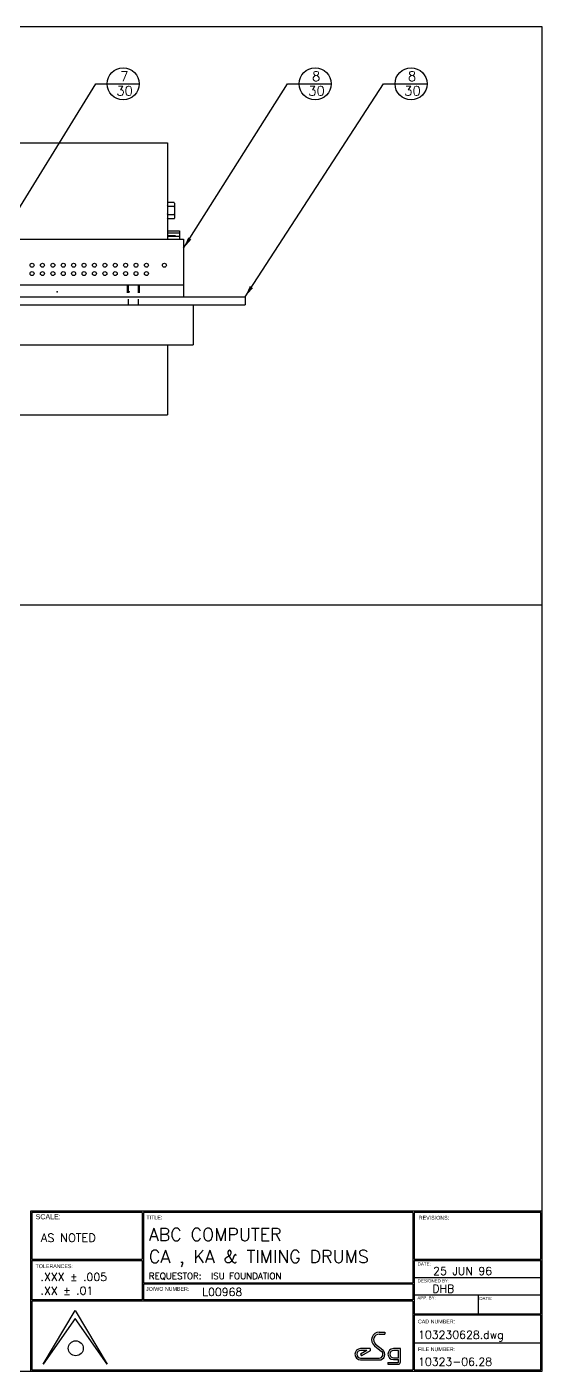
# Model space of a CAD drawing. Extents: x 0 to 33, y 0 to 21.
# Drawn here: x 24.94 to 33, y 0 to 21 of the extents above; entities that cross this region are included whole.
import ezdxf

# ---------------------------------------------------------------- set-up
doc = ezdxf.new("R2010")
doc.units = 0
doc.header["$MEASUREMENT"] = 0
doc.linetypes.add('HIDDEN2', pattern=[0.1875, 0.125, -0.0625])
doc.layers.get('0').update_dxf_attribs({"linetype": 'CONTINUOUS'})
for name, color, linetype in [('BORDER', 5, 'CONTINUOUS'), ('HATCH', 2, 'CONTINUOUS'), ('HIDDEN2', 6, 'HIDDEN2'), ('NFHIDDEN', 6, 'HIDDEN2'), ('OBJECT', 3, 'CONTINUOUS'), ('TEXT', 1, 'CONTINUOUS')]:
    doc.layers.add(name, color=color, linetype=linetype)
doc.styles.add('SIMPLEX', font='SIMPLEX')
doc.styles.add('TITLE', font='italic')
doc.dimstyles.get("Standard").update_dxf_attribs({"dimtxt": 0.18, "dimasz": 0.18, "dimexe": 0.18, "dimexo": 0.0625, "dimgap": 0.09, "dimtad": 0, "dimtih": 1, "dimtoh": 1, "dimdec": 4, "dimzin": 0, "dimdsep": 46, "dimtxsty": 'STANDARD', "dimcen": 0.09, "dimadec": 0, "dimazin": 0, "dimtfac": 1, "dimtdec": 4, "dimtofl": 0, "dimtmove": 0, "dimatfit": 3, "dimfxl": 1, "dimtolj": 1, "dimtzin": 0, "dimarcsym": 0})

# ---------------------------------------------------------------- blocks, each defined once
blk = doc.blocks.new('T-BLK')
for p, q in [((-7.8, 0.106), (-7.3, 0.949)), ((-7.3, 0.949), (-6.8, 0.106)), ((-7.3, 0.824), (-7.8, 0.106)), ((-6.8, 0.106), (-7.3, 0.824)), ((-2.603, 0.42), (-2.492, 0.332)), ((-2.547, 0.608), (-2.459, 0.608)), ((-2.547, 0.578), (-2.459, 0.578)), ((-2.459, 0.608), (-2.459, 0.578)), ((-2.689, 0.351), (-2.838, 0.351)), ((-2.739, 0.321), (-2.838, 0.321)), ((-2.739, 0.321), (-2.838, 0.263)), ((-2.838, 0.263), (-2.822, 0.237)), ((-2.689, 0.316), (-2.822, 0.237)), ((-2.689, 0.351), (-2.689, 0.316)), ((-2.621, 0.397), (-2.511, 0.308)), ((-2.214, 0.351), (-2.325, 0.351)), ((-2.244, 0.321), (-2.325, 0.321)), ((-2.244, 0.209), (-2.244, 0.321)), ((-2.214, 0.144), (-2.214, 0.351)), ((-2.838, 0.204), (-2.547, 0.204)), ((-2.838, 0.174), (-2.547, 0.174)), ((-2.411, 0.136), (-2.411, 0.106)), ((-2.411, 0.136), (-2.252, 0.136)), ((-2.411, 0.106), (-2.252, 0.106)), ((-2.325, 0.209), (-2.244, 0.209)), ((-2.325, 0.179), (-2.244, 0.179)), ((-2.244, 0.144), (-2.244, 0.179))]:
    blk.add_line(p, q)
blk.add_circle((-7.29, 0.356), 0.117)
for centre, radius, start, end in [((-2.547, 0.49), 0.119, 90, 231.3801), ((-2.547, 0.49), 0.0887, 90, 231.3801), ((-2.838, 0.263), 0.0887, 90, 270), ((-2.838, 0.263), 0.0587, 90, 270), ((-2.547, 0.263), 0.0887, 270, 51.3801), ((-2.547, 0.263), 0.0587, 270, 51.3801), ((-2.325, 0.265), 0.086, 90, 270), ((-2.325, 0.265), 0.056, 90, 270), ((-2.252, 0.144), 0.00793, 270, 0), ((-2.252, 0.144), 0.0379, 270, 0)]:
    blk.add_arc(centre, radius, start, end)
at = {"layer": 'BORDER'}
for p, q in [((-6.251, 2.48), (-6.251, 1.748)), ((-6.231, 2.48), (-6.231, 1.381)), ((-2.021, 2.48), (-2.021, 1.381)), ((-2.001, 2.48), (-2.001, 1.748)), ((-7.98, 1.748), (-6.251, 1.748)), ((-7.98, 1.728), (-6.251, 1.728)), ((-6.251, 1.728), (-6.251, 1.111)), ((-2.001, 1.748), (-0.02, 1.748)), ((-2.001, 1.728), (-0.02, 1.728)), ((-2.001, 1.728), (-2.001, 0.897)), ((-6.231, 1.381), (-2.021, 1.381)), ((-6.231, 1.361), (-2.021, 1.361)), ((-6.231, 1.361), (-6.231, 1.111)), ((-2.021, 1.361), (-2.021, 1.111)), ((-6.251, 1.111), (-7.98, 1.111)), ((-2.021, 1.091), (-7.98, 1.091)), ((-2.021, 1.111), (-6.231, 1.111)), ((-2.021, 1.091), (-2.021, 0.02)), ((-2.001, 0.897), (-0.02, 0.897)), ((-2.001, 0.877), (-0.02, 0.877)), ((-2.001, 0.877), (-2.001, 0.02))]:
    blk.add_line(p, q, dxfattribs=at)
for points in [[(0, 0), (0, 2.5), (-8, 2.5), (-8, 0), (0, 0)], [(-6.251, 2.48), (-7.98, 2.48), (-7.98, 1.748)], [(-2.021, 2.48), (-6.231, 2.48)], [(-0.02, 1.748), (-0.02, 2.48), (-2.001, 2.48)], [(-7.98, 1.728), (-7.98, 1.111)], [(-0.02, 0.897), (-0.02, 1.728)], [(-7.98, 1.091), (-7.98, 0.02), (-2.021, 0.02)], [(-0.02, 0.02), (-0.02, 0.877)], [(-2.001, 0.02), (-0.02, 0.02)]]:
    blk.add_lwpolyline(points, dxfattribs=at)
at = {"layer": 'TEXT', "color": 2}
for p, q in [((-0.02, 1.456), (-2.001, 1.456)), ((-2.001, 1.191), (-0.02, 1.191)), ((-1.001, 1.191), (-1.001, 0.897)), ((-2.001, 0.444), (-0.02, 0.444))]:
    blk.add_line(p, q, dxfattribs=at)
at = {"style": 'SIMPLEX'}
for s, height, p in [('.XXX %%P .005', 0.125, (-7.841, 1.408)), ('REQUESTOR:', 0.1, (-6.148, 1.436)), ('.XX %%P .01', 0.125, (-7.841, 1.194))]:
    blk.add_text(s, height=height, dxfattribs=at).set_placement(p)
for tag, p, height in [('DWG_:_ACT', (-7.836, 2.018), 0.13), ('FLINE_TITLE', (-6.147, 2.034), 0.2), ('SLINE_TITLE', (-6.147, 1.69), 0.2), ('REQUESTOR', (-5.176, 1.436), 0.1), ('DATE', (-1.704, 1.501), 0.125), ('J.O.N.', (-5.314, 1.174), 0.125), ('DESN', (-1.715, 1.225), 0.125), ('CAD_NUMBER', (-1.94, 0.505), 0.125), ('FILE_NUMBER', (-1.94, 0.084), 0.125)]:
    blk.add_attdef(tag, p, '', height=height, dxfattribs=at)
at = {"color": 7, "style": 'TITLE', "flags": 2}
for tag, p, height in [('TOP_LINE_LOGO', (-6.698, 0.767), 0.17), ('BOTTOM_LINE_LOGO', (-6.693, 0.147), 0.125)]:
    blk.add_attdef(tag, p, '', height=height, dxfattribs=at)
at = {"style": 'SIMPLEX', "flags": 2}
for tag, p, height in [('FIRST_LOGO_LINE', (-6.691, 0.542), 0.1), ('SECOND_LOGO_LINE', (-6.692, 0.384), 0.085)]:
    blk.add_attdef(tag, p, '', height=height, dxfattribs=at)
at = {"layer": 'TEXT'}
for s, height, p in [('SCALE:', 0.08, (-7.918, 2.372)), ('TITLE:', 0.06, (-6.186, 2.371)), ('REVISIONS:', 0.06, (-1.928, 2.366)), ('DATE:', 0.05, (-1.945, 1.648)), ('TOLERANCES:', 0.06, (-7.919, 1.609)), ('JO/WO NUMBER:', 0.06, (-6.192, 1.254)), ('DESIGNED BY:', 0.05, (-1.945, 1.386)), ('APP. BY:', 0.05, (-1.95, 1.12)), ('DATE:', 0.05, (-0.982, 1.11)), ('CAD NUMBER:', 0.06, (-1.941, 0.745)), ('FILE NUMBER:', 0.06, (-1.94, 0.312))]:
    blk.add_text(s, height=height, dxfattribs=at).set_placement(p)

msp = doc.modelspace()

# ---------------------------------------------------------------- linework, layer by layer
at = {"layer": 'BORDER'}
for p, q in [((33, 21), (0, 21)), ((33, 0), (33, 21)), ((33, 11.964), (0, 11.964)), ((0, 0), (33, 0))]:
    msp.add_line(p, q, dxfattribs=at)
at = {"layer": 'HATCH'}
for p in [(25.42, 16.863), (26.545, 16.863)]:
    msp.add_point(p, dxfattribs=at)
at = {"layer": 'HIDDEN2'}
for p, q in [((26.514, 16.972), (26.514, 16.785)), ((26.528, 16.972), (26.528, 16.66)), ((26.686, 16.972), (26.686, 16.66)), ((26.701, 16.972), (26.701, 16.785))]:
    msp.add_line(p, q, dxfattribs=at)
at = {"layer": 'NFHIDDEN'}
msp.add_line((27.145, 17.739), (27.332, 17.739), dxfattribs=at)
at = {"layer": 'OBJECT', "color": 1}
for p, q in [((26.021, 20.11), (26.201, 20.11)), ((29.021, 20.11), (29.201, 20.11)), ((30.521, 20.11), (30.701, 20.11))]:
    msp.add_line(p, q, dxfattribs=at)
at = {"layer": 'OBJECT'}
for p, q in [((21.445, 19.191), (27.145, 19.191)), ((27.145, 19.191), (27.145, 17.686)), ((27.15, 18.255), (27.145, 18.243)), ((27.145, 18.243), (27.145, 18.014)), ((27.15, 18.192), (27.145, 18.203)), ((27.15, 18.192), (27.145, 18.18)), ((27.15, 18.065), (27.145, 18.077)), ((27.15, 18.065), (27.145, 18.054)), ((27.249, 18.255), (27.15, 18.255)), ((27.249, 18.192), (27.15, 18.192)), ((27.249, 18.065), (27.15, 18.065)), ((27.249, 18.255), (27.254, 18.243)), ((27.249, 18.192), (27.254, 18.203)), ((27.249, 18.192), (27.254, 18.18)), ((27.249, 18.065), (27.254, 18.077)), ((27.249, 18.065), (27.254, 18.054)), ((27.254, 18.243), (27.254, 18.014)), ((27.15, 18.002), (27.145, 18.014)), ((27.249, 18.002), (27.15, 18.002)), ((27.249, 18.002), (27.254, 18.014)), ((21.195, 17.686), (27.395, 17.686)), ((21.195, 17.686), (27.395, 17.686)), ((27.145, 17.816), (27.332, 17.816)), ((27.145, 17.785), (27.332, 17.785)), ((27.145, 17.729), (27.332, 17.729)), ((27.332, 17.816), (27.332, 17.686)), ((27.395, 17.686), (27.395, 16.785)), ((21.195, 16.972), (27.395, 16.972)), ((9.857, 16.785), (28.357, 16.785)), ((9.857, 16.66), (28.357, 16.66)), ((27.545, 16.66), (27.545, 16.035)), ((28.357, 16.785), (28.357, 16.66)), ((17.795, 16.035), (27.545, 16.035)), ((27.145, 16.035), (27.145, 14.941)), ((21.445, 14.941), (27.145, 14.941))]:
    msp.add_line(p, q, dxfattribs=at)
for centre in [(25.026, 17.277), (25.189, 17.277), (25.351, 17.277), (25.514, 17.277), (25.676, 17.277), (25.839, 17.277), (26.001, 17.277), (26.164, 17.277), (26.326, 17.277), (26.489, 17.277), (26.651, 17.277), (26.814, 17.277), (27.095, 17.277), (25.026, 17.146), (25.189, 17.146), (25.351, 17.146), (25.514, 17.146), (25.676, 17.146), (25.839, 17.146), (26.001, 17.146), (26.164, 17.146), (26.326, 17.146), (26.489, 17.146), (26.651, 17.146), (26.814, 17.146)]:
    msp.add_circle(centre, 0.0312, dxfattribs=at)
at = {"layer": 'TEXT'}
for p, q in [((26.201, 20.11), (26.701, 20.11)), ((29.201, 20.11), (29.701, 20.11)), ((30.701, 20.11), (31.201, 20.11))]:
    msp.add_line(p, q, dxfattribs=at)
for centre in [(26.451, 20.11), (29.451, 20.11), (30.951, 20.11)]:
    msp.add_circle(centre, 0.25, dxfattribs=at)

# ---------------------------------------------------------------- block references
ref = msp.add_blockref('T-BLK', (33, 0), dxfattribs=at)
ref.add_attrib('FLINE_TITLE', 'ABC COMPUTER', (26.853, 2.034), dxfattribs={"layer": '0', "height": 0.2, "style": 'SIMPLEX'})
ref.add_attrib('SLINE_TITLE', 'CA , KA & TIMING DRUMS', (26.853, 1.69), dxfattribs={"layer": '0', "height": 0.2, "style": 'SIMPLEX'})
ref.add_attrib('DWG_:_ACT', 'AS NOTED', (25.164, 2.018), dxfattribs={"layer": '0', "height": 0.13, "style": 'SIMPLEX'})
ref.add_attrib('CAD_NUMBER', '103230628.dwg', (31.06, 0.505), dxfattribs={"layer": '0', "height": 0.125, "style": 'SIMPLEX'})
ref.add_attrib('FILE_NUMBER', '10323-06.28', (31.06, 0.084), dxfattribs={"layer": '0', "height": 0.125, "style": 'SIMPLEX'})
ref.add_attrib('REQUESTOR', 'ISU FOUNDATION', (27.824, 1.436), dxfattribs={"layer": '0', "height": 0.1, "style": 'SIMPLEX'})
ref.add_attrib('J.O.N.', 'L00968', (27.686, 1.174), dxfattribs={"layer": '0', "height": 0.125, "style": 'SIMPLEX'})
ref.add_attrib('DATE', '25 JUN 96', (31.296, 1.501), dxfattribs={"layer": '0', "height": 0.125, "style": 'SIMPLEX'})
ref.add_attrib('DESN', 'DHB', (31.285, 1.225), dxfattribs={"layer": '0', "height": 0.125, "style": 'SIMPLEX'})

# ---------------------------------------------------------------- texts
at = {"layer": 'TEXT', "style": 'SIMPLEX'}
for s, p in [('7', (26.403, 20.154)), ('8', (29.403, 20.154)), ('8', (30.903, 20.154)), ('30', (26.344, 19.926)), ('30', (29.344, 19.926)), ('30', (30.844, 19.926))]:
    msp.add_text(s, height=0.15, dxfattribs=at).set_placement(p)

# ---------------------------------------------------------------- leaders
at = {"layer": 'TEXT'}
for points in [[(24.524, 17.686), (26.021, 20.11)], [(27.395, 17.542), (29.021, 20.11)], [(28.357, 16.785), (30.521, 20.11)]]:
    msp.add_leader(points, dimstyle='STANDARD', override={"dimtxt": 0.1, "dimexo": 0.063, "dimgap": 0.1, "dimtih": 0, "dimlfac": 0.25, "dimcen": 0.1, "dimclrd": 256, "dimclre": 256, "dimclrt": 256, "dimtfac": 0.8}, dxfattribs=at)

doc.saveas('drawing.dxf')
